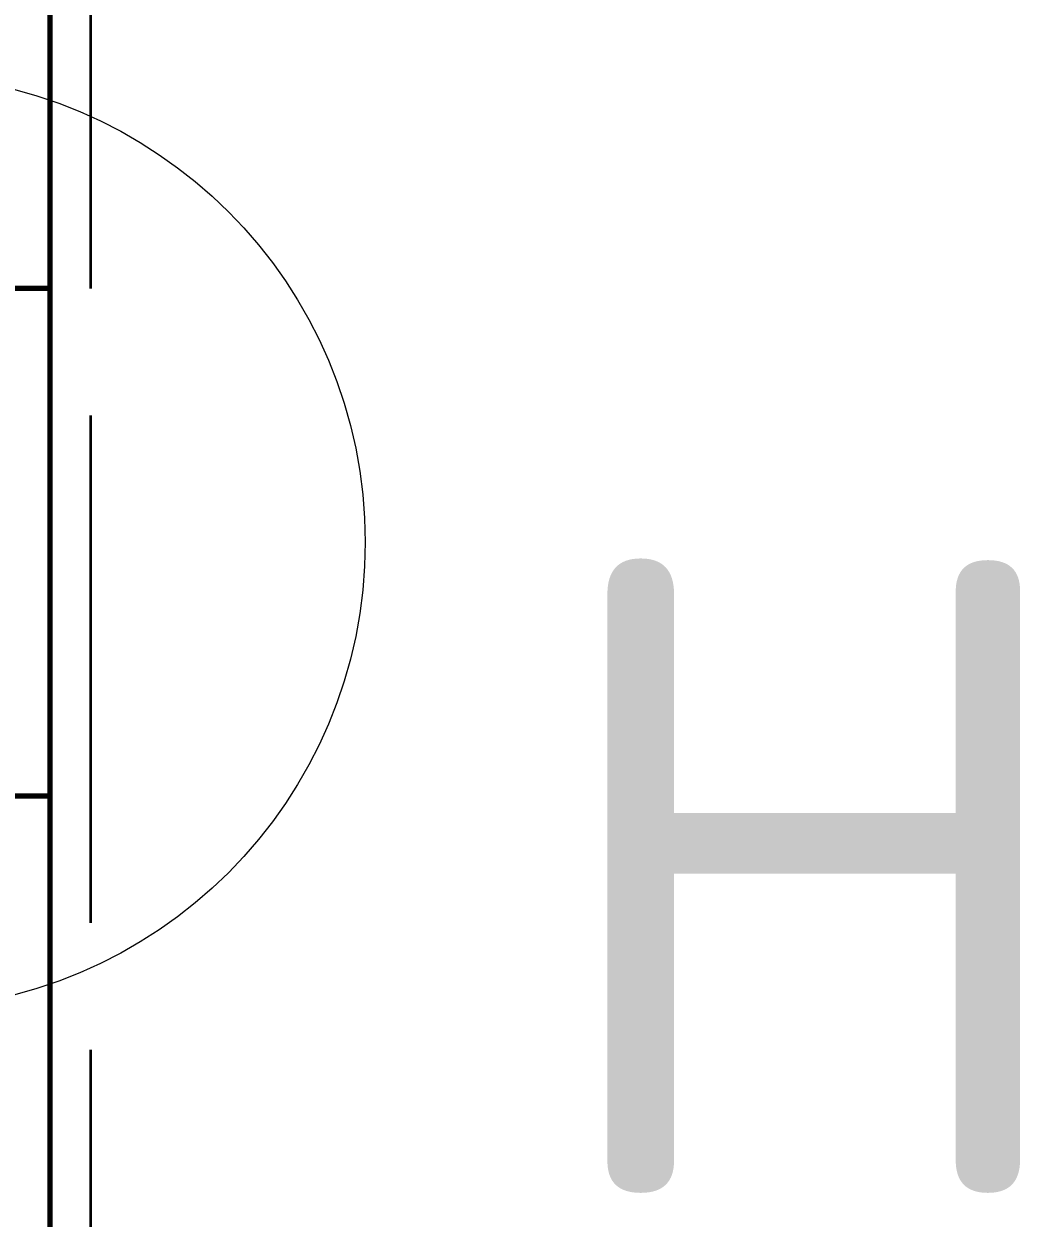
# Model space of a CAD drawing. Header units: millimetres. Extents: x 0 to 2382, y 0 to 420.
# Drawn here: x 271.7 to 279.56, y 279.67 to 289.09 of the extents above; entities that cross this region are included whole.
import ezdxf
from ezdxf.enums import TextEntityAlignment as Align

# ---------------------------------------------------------------- set-up
doc = ezdxf.new("R2010")
doc.units = ezdxf.units.MM
doc.linetypes.add('IRAM-E-TRAZOS', pattern=[5, 4, -1])
for name, color, linetype, lineweight in [('01-VISIBLE', 7, 'CONTINUOUS', 70), ('02-OCULTA', 4, 'IRAM-E-TRAZOS', 35), ('06-TEXTO', 7, 'CONTINUOUS', 25), ('08-FINA', 5, 'CONTINUOUS', 18)]:
    doc.layers.add(name, color=color, linetype=linetype, lineweight=lineweight)
doc.styles.add('ISO3098', font='isocpeur.ttf')

msp = doc.modelspace()

# ---------------------------------------------------------------- linework, layer by layer
at = {"layer": '01-VISIBLE'}
for p, q in [((271.9125, 287), (271.9125, 291)), ((271.9125, 287), (271.5625, 287)), ((271.9125, 283), (271.9125, 287)), ((271.5625, 283), (271.9125, 283)), ((271.9125, 255.25), (271.9125, 283))]:
    msp.add_line(p, q, dxfattribs=at)
at = {"layer": '02-OCULTA'}
for p, q in [((272.2325, 227), (272.2325, 291)), ((271.9125, 287), (261.8125, 287)), ((271.9125, 283), (271.9125, 287)), ((271.9125, 283), (271.9125, 287)), ((261.8125, 283), (271.9125, 283))]:
    msp.add_line(p, q, dxfattribs=at)
at = {"layer": '08-FINA'}
msp.add_circle((270.7125, 285), 3.6833, dxfattribs=at)

# ---------------------------------------------------------------- texts
at = {"layer": '06-TEXTO', "style": 'ISO3098'}
msp.add_text('H', height=5, dxfattribs=at).set_placement((277.9325, 282.3721), align=Align.MIDDLE_CENTER)

doc.saveas('drawing.dxf')
